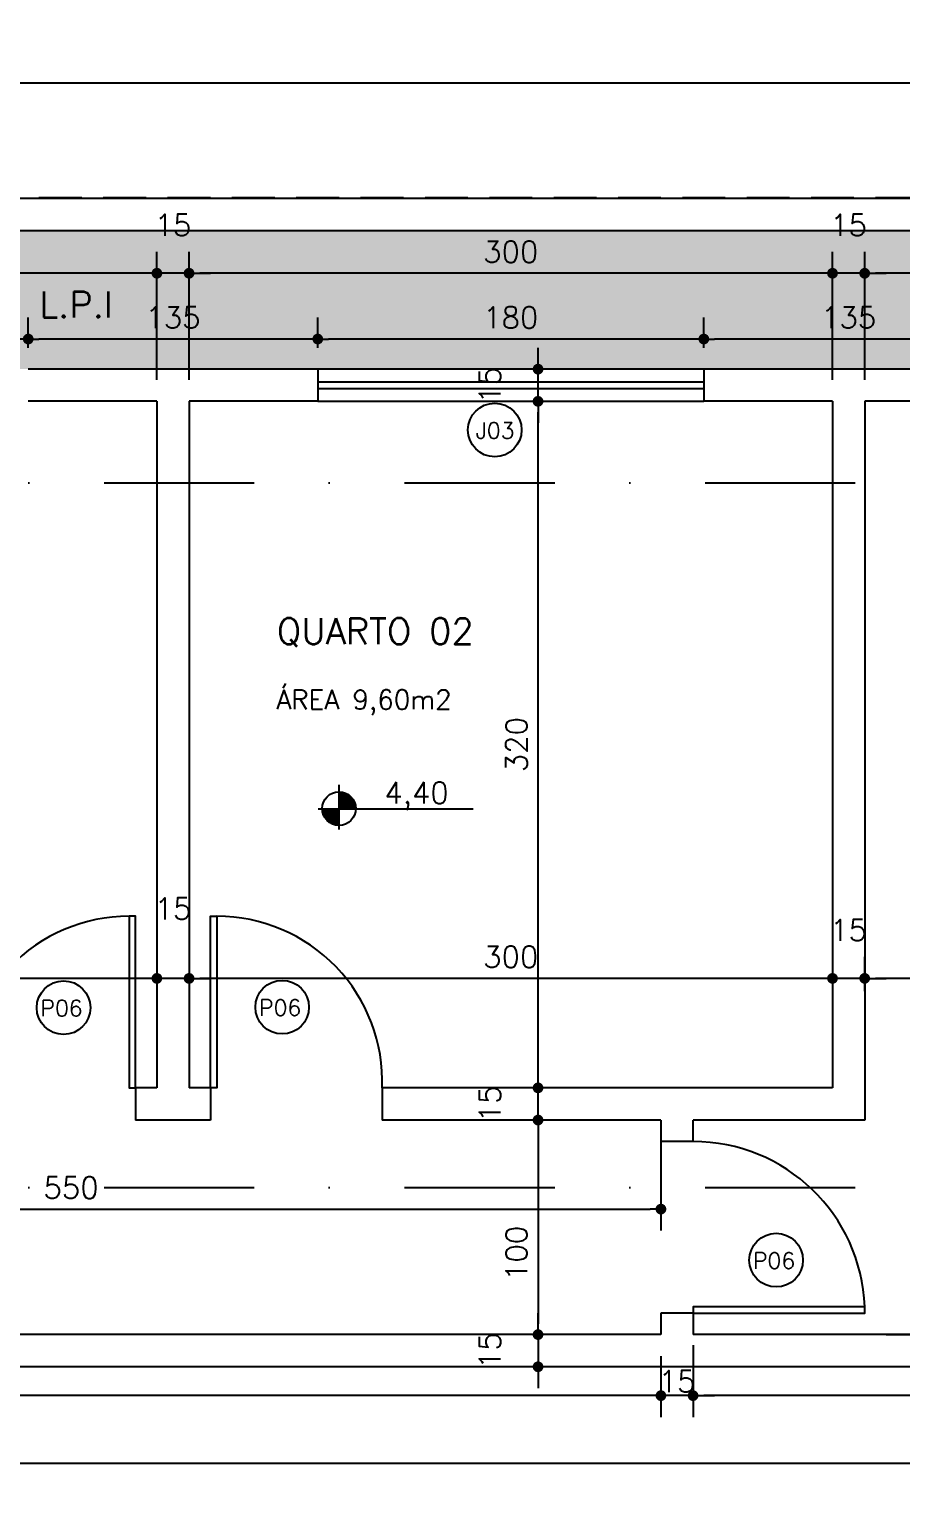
# Model space of a CAD drawing. Header units: inches. Extents: x 580771 to 672494, y 7715997 to 7829530.
# Drawn here: x 654953 to 655359, y 7723938 to 7724616 of the extents above; entities that cross this region are included whole.
import ezdxf

# ---------------------------------------------------------------- set-up
doc = ezdxf.new("R2010")
doc.units = ezdxf.units.IN
doc.header["$MEASUREMENT"] = 0
doc.header["$PDMODE"] = 2
doc.linetypes.add('DASHDOTX2', pattern=[2, 1, -0.5, 0, -0.5])
doc.linetypes.add('DASHED2', pattern=[0.375, 0.25, -0.125])
for name, color, linetype in [('02', 2, 'Continuous'), ('04', 4, 'Continuous'), ('1-ARQ-2', 2, 'Continuous'), ('1-ARQ-A', 1, 'Continuous'), ('Layer1', 1, 'Continuous'), ('Layer3', 3, 'Continuous'), ('NIVEL', 2, 'Continuous'), ('P01', 1, 'Continuous'), ('P02', 2, 'Continuous'), ('parede', 6, 'Continuous'), ('SIMBOLOS', 2, 'Continuous')]:
    doc.layers.add(name, color=color, linetype=linetype)
doc.styles.add('R80E50', font='romans.shx', dxfattribs={"height": 10})
doc.styles.add('ROMANS', font='romans', dxfattribs={"height": 0.2})
doc.dimstyles.new('ARQ50', dxfattribs={"dimscale": 50, "dimtxt": 10, "dimasz": 0.1, "dimexe": 0.2, "dimexo": 0.2, "dimgap": 0.1, "dimtad": 1, "dimdec": 0, "dimzin": 12, "dimdsep": 46, "dimtxsty": 'R80E50', "dimblk1": 'DOT', "dimblk2": 'DOT', "dimsah": 1, "dimcen": 0.4, "dimclrd": 15, "dimclre": 15, "dimclrt": 3, "dimadec": 0, "dimazin": 0, "dimtfac": 1, "dimtdec": 0, "dimtmove": 2, "dimatfit": 3, "dimldrblk": 'DOT', "dimfxl": 0.2, "dimtolj": 1, "dimtzin": 12, "dimarcsym": 0})

# ---------------------------------------------------------------- blocks, each defined once
blk = doc.blocks.new('_DOT')
at = {"color": 0, "linetype": 'ByBlock'}
blk.add_line((-0.5, 0), (-1, 0), dxfattribs=at)
at = {"color": 0, "linetype": 'ByBlock', "const_width": 0.5}
blk.add_lwpolyline([(-0.25, 0, 1), (0.25, 0, 1)], format="xyb", close=True, dxfattribs=at)
blk = doc.blocks.new('*D65')
at = {"layer": 'Defpoints', "color": 0, "transparency": 16777216}
for p in [(655787.19, 7724591.08), (654057.19, 7724537.68), (655787.19, 7724537.68)]:
    blk.add_point(p, dxfattribs=at)
at = {"layer": 'NIVEL', "color": 15, "lineweight": -2, "transparency": 16777216}
for p, q in [((654057.19, 7724547.68), (654057.19, 7724601.08)), ((655787.19, 7724547.68), (655787.19, 7724601.08)), ((654062.19, 7724591.08), (655782.19, 7724591.08))]:
    blk.add_line(p, q, dxfattribs=at)
at = {"layer": 'NIVEL', "color": 15, "lineweight": -2, "transparency": 16777216, "xscale": 5, "yscale": 5, "zscale": 5, "rotation": 180}
blk.add_blockref('_DOT', (654057.19, 7724591.08), dxfattribs=at)
at = {"layer": 'NIVEL', "color": 15, "lineweight": -2, "transparency": 16777216, "xscale": 5, "yscale": 5, "zscale": 5}
blk.add_blockref('_DOT', (655787.19, 7724591.08), dxfattribs=at)
at = {"layer": 'NIVEL', "color": 3, "transparency": 16777216, "insert": (654922.19, 7724601.08), "char_height": 10, "attachment_point": 5, "style": 'R80E50'}
blk.add_mtext('\\A1;1730', dxfattribs=at)
blk = doc.blocks.new('*D69')
at = {"layer": 'Defpoints', "color": 0, "transparency": 16777216}
for p in [(655267.19, 7724471.72), (655267.19, 7724457.68), (655402.19, 7724457.68)]:
    blk.add_point(p, dxfattribs=at)
at = {"layer": 'NIVEL', "color": 15, "lineweight": -2, "transparency": 16777216}
for p, q in [((655267.19, 7724467.68), (655267.19, 7724481.72)), ((655402.19, 7724467.68), (655402.19, 7724481.72)), ((655397.19, 7724471.72), (655272.19, 7724471.72))]:
    blk.add_line(p, q, dxfattribs=at)
at = {"layer": 'NIVEL', "color": 15, "lineweight": -2, "transparency": 16777216, "xscale": 5, "yscale": 5, "zscale": 5, "rotation": 180}
blk.add_blockref('_DOT', (655267.19, 7724471.72), dxfattribs=at)
at = {"layer": 'NIVEL', "color": 15, "lineweight": -2, "transparency": 16777216, "xscale": 5, "yscale": 5, "zscale": 5}
blk.add_blockref('_DOT', (655402.19, 7724471.72), dxfattribs=at)
at = {"layer": 'NIVEL', "color": 3, "transparency": 16777216, "insert": (655334.69, 7724481.72), "char_height": 10, "attachment_point": 5, "style": 'R80E50'}
blk.add_mtext('\\A1;135', dxfattribs=at)
blk = doc.blocks.new('*D70')
at = {"layer": 'Defpoints', "color": 0, "transparency": 16777216}
for p in [(655087.19, 7724471.72), (655087.19, 7724457.68), (655267.19, 7724457.68)]:
    blk.add_point(p, dxfattribs=at)
at = {"layer": 'NIVEL', "color": 15, "lineweight": -2, "transparency": 16777216}
for p, q in [((655087.19, 7724467.68), (655087.19, 7724481.72)), ((655267.19, 7724467.68), (655267.19, 7724481.72)), ((655262.19, 7724471.72), (655092.19, 7724471.72))]:
    blk.add_line(p, q, dxfattribs=at)
at = {"layer": 'NIVEL', "color": 15, "lineweight": -2, "transparency": 16777216, "xscale": 5, "yscale": 5, "zscale": 5, "rotation": 180}
blk.add_blockref('_DOT', (655087.19, 7724471.72), dxfattribs=at)
at = {"layer": 'NIVEL', "color": 15, "lineweight": -2, "transparency": 16777216, "xscale": 5, "yscale": 5, "zscale": 5}
blk.add_blockref('_DOT', (655267.19, 7724471.72), dxfattribs=at)
at = {"layer": 'NIVEL', "color": 3, "transparency": 16777216, "insert": (655177.19, 7724481.72), "char_height": 10, "attachment_point": 5, "style": 'R80E50'}
blk.add_mtext('\\A1;180', dxfattribs=at)
blk = doc.blocks.new('*D71')
at = {"layer": 'Defpoints', "color": 0, "transparency": 16777216}
for p in [(654952.19, 7724471.72), (654952.19, 7724457.68), (655087.19, 7724457.68)]:
    blk.add_point(p, dxfattribs=at)
at = {"layer": 'NIVEL', "color": 15, "lineweight": -2, "transparency": 16777216}
for p, q in [((654952.19, 7724467.68), (654952.19, 7724481.72)), ((655087.19, 7724467.68), (655087.19, 7724481.72)), ((655082.19, 7724471.72), (654957.19, 7724471.72))]:
    blk.add_line(p, q, dxfattribs=at)
at = {"layer": 'NIVEL', "color": 15, "lineweight": -2, "transparency": 16777216, "xscale": 5, "yscale": 5, "zscale": 5, "rotation": 180}
blk.add_blockref('_DOT', (654952.19, 7724471.72), dxfattribs=at)
at = {"layer": 'NIVEL', "color": 15, "lineweight": -2, "transparency": 16777216, "xscale": 5, "yscale": 5, "zscale": 5}
blk.add_blockref('_DOT', (655087.19, 7724471.72), dxfattribs=at)
at = {"layer": 'NIVEL', "color": 3, "transparency": 16777216, "insert": (655019.69, 7724481.72), "char_height": 10, "attachment_point": 5, "style": 'R80E50'}
blk.add_mtext('\\A1;135', dxfattribs=at)
blk = doc.blocks.new('*D72')
at = {"layer": 'Defpoints', "color": 0, "transparency": 16777216}
for p in [(654772.19, 7724471.72), (654772.19, 7724457.68), (654952.19, 7724457.68)]:
    blk.add_point(p, dxfattribs=at)
at = {"layer": 'NIVEL', "color": 15, "lineweight": -2, "transparency": 16777216}
for p, q in [((654772.19, 7724467.68), (654772.19, 7724481.72)), ((654952.19, 7724467.68), (654952.19, 7724481.72)), ((654947.19, 7724471.72), (654777.19, 7724471.72))]:
    blk.add_line(p, q, dxfattribs=at)
at = {"layer": 'NIVEL', "color": 15, "lineweight": -2, "transparency": 16777216, "xscale": 5, "yscale": 5, "zscale": 5, "rotation": 180}
blk.add_blockref('_DOT', (654772.19, 7724471.72), dxfattribs=at)
at = {"layer": 'NIVEL', "color": 15, "lineweight": -2, "transparency": 16777216, "xscale": 5, "yscale": 5, "zscale": 5}
blk.add_blockref('_DOT', (654952.19, 7724471.72), dxfattribs=at)
at = {"layer": 'NIVEL', "color": 3, "transparency": 16777216, "insert": (654862.19, 7724481.72), "char_height": 10, "attachment_point": 5, "style": 'R80E50'}
blk.add_mtext('\\A1;180', dxfattribs=at)
blk = doc.blocks.new('*D232')
at = {"layer": 'Defpoints', "color": 0, "transparency": 16777216}
for p in [(655342.19, 7724502.37), (655342.19, 7724442.68), (655692.19, 7724442.68)]:
    blk.add_point(p, dxfattribs=at)
at = {"layer": 'NIVEL', "color": 15, "lineweight": -2, "transparency": 16777216}
for p, q in [((655342.19, 7724452.68), (655342.19, 7724512.37)), ((655692.19, 7724452.68), (655692.19, 7724512.37)), ((655687.19, 7724502.37), (655347.19, 7724502.37))]:
    blk.add_line(p, q, dxfattribs=at)
at = {"layer": 'NIVEL', "color": 15, "lineweight": -2, "transparency": 16777216, "xscale": 5, "yscale": 5, "zscale": 5, "rotation": 180}
blk.add_blockref('_DOT', (655342.19, 7724502.37), dxfattribs=at)
at = {"layer": 'NIVEL', "color": 15, "lineweight": -2, "transparency": 16777216, "xscale": 5, "yscale": 5, "zscale": 5}
blk.add_blockref('_DOT', (655692.19, 7724502.37), dxfattribs=at)
at = {"layer": 'NIVEL', "color": 3, "transparency": 16777216, "insert": (655517.19, 7724512.37), "char_height": 10, "attachment_point": 5, "style": 'R80E50'}
blk.add_mtext('\\A1;350', dxfattribs=at)
blk = doc.blocks.new('*D233')
at = {"layer": 'Defpoints', "color": 0, "transparency": 16777216}
for p in [(655327.19, 7724502.37), (655327.19, 7724442.68), (655342.19, 7724442.68)]:
    blk.add_point(p, dxfattribs=at)
at = {"layer": 'NIVEL', "color": 15, "lineweight": -2, "transparency": 16777216}
for p, q in [((655327.19, 7724452.68), (655327.19, 7724512.37)), ((655342.19, 7724452.68), (655342.19, 7724512.37)), ((655322.19, 7724502.37), (655317.19, 7724502.37)), ((655342.19, 7724502.37), (655327.19, 7724502.37)), ((655347.19, 7724502.37), (655352.19, 7724502.37))]:
    blk.add_line(p, q, dxfattribs=at)
at = {"layer": 'NIVEL', "color": 15, "lineweight": -2, "transparency": 16777216, "xscale": 5, "yscale": 5, "zscale": 5}
blk.add_blockref('_DOT', (655327.19, 7724502.37), dxfattribs=at)
at = {"layer": 'NIVEL', "color": 15, "lineweight": -2, "transparency": 16777216, "xscale": 5, "yscale": 5, "zscale": 5, "rotation": 180}
blk.add_blockref('_DOT', (655342.19, 7724502.37), dxfattribs=at)
at = {"layer": 'NIVEL', "color": 3, "transparency": 16777216, "insert": (655334.69, 7724524.87), "char_height": 10, "attachment_point": 5, "style": 'R80E50'}
blk.add_mtext('\\A1;15', dxfattribs=at)
blk = doc.blocks.new('*D234')
at = {"layer": 'Defpoints', "color": 0, "transparency": 16777216}
for p in [(655027.19, 7724502.37), (655027.19, 7724442.68), (655327.19, 7724442.68)]:
    blk.add_point(p, dxfattribs=at)
at = {"layer": 'NIVEL', "color": 15, "lineweight": -2, "transparency": 16777216}
for p, q in [((655027.19, 7724452.68), (655027.19, 7724512.37)), ((655327.19, 7724452.68), (655327.19, 7724512.37)), ((655322.19, 7724502.37), (655032.19, 7724502.37))]:
    blk.add_line(p, q, dxfattribs=at)
at = {"layer": 'NIVEL', "color": 15, "lineweight": -2, "transparency": 16777216, "xscale": 5, "yscale": 5, "zscale": 5, "rotation": 180}
blk.add_blockref('_DOT', (655027.19, 7724502.37), dxfattribs=at)
at = {"layer": 'NIVEL', "color": 15, "lineweight": -2, "transparency": 16777216, "xscale": 5, "yscale": 5, "zscale": 5}
blk.add_blockref('_DOT', (655327.19, 7724502.37), dxfattribs=at)
at = {"layer": 'NIVEL', "color": 3, "transparency": 16777216, "insert": (655177.19, 7724512.37), "char_height": 10, "attachment_point": 5, "style": 'R80E50'}
blk.add_mtext('\\A1;300', dxfattribs=at)
blk = doc.blocks.new('*D242')
at = {"layer": 'Defpoints', "color": 0, "transparency": 16777216}
for p in [(655012.19, 7724502.37), (655012.19, 7724442.68), (655027.19, 7724442.68)]:
    blk.add_point(p, dxfattribs=at)
at = {"layer": 'NIVEL', "color": 15, "lineweight": -2, "transparency": 16777216}
for p, q in [((655012.19, 7724452.68), (655012.19, 7724512.37)), ((655027.19, 7724452.68), (655027.19, 7724512.37)), ((655007.19, 7724502.37), (655002.19, 7724502.37)), ((655027.19, 7724502.37), (655012.19, 7724502.37)), ((655032.19, 7724502.37), (655037.19, 7724502.37))]:
    blk.add_line(p, q, dxfattribs=at)
at = {"layer": 'NIVEL', "color": 15, "lineweight": -2, "transparency": 16777216, "xscale": 5, "yscale": 5, "zscale": 5}
blk.add_blockref('_DOT', (655012.19, 7724502.37), dxfattribs=at)
at = {"layer": 'NIVEL', "color": 15, "lineweight": -2, "transparency": 16777216, "xscale": 5, "yscale": 5, "zscale": 5, "rotation": 180}
blk.add_blockref('_DOT', (655027.19, 7724502.37), dxfattribs=at)
at = {"layer": 'NIVEL', "color": 3, "transparency": 16777216, "insert": (655019.69, 7724524.87), "char_height": 10, "attachment_point": 5, "style": 'R80E50'}
blk.add_mtext('\\A1;15', dxfattribs=at)
blk = doc.blocks.new('*D243')
at = {"layer": 'Defpoints', "color": 0, "transparency": 16777216}
for p in [(654712.19, 7724502.37), (654712.19, 7724442.68), (655012.19, 7724442.68)]:
    blk.add_point(p, dxfattribs=at)
at = {"layer": 'NIVEL', "color": 15, "lineweight": -2, "transparency": 16777216}
for p, q in [((654712.19, 7724452.68), (654712.19, 7724512.37)), ((655012.19, 7724452.68), (655012.19, 7724512.37)), ((655007.19, 7724502.37), (654717.19, 7724502.37))]:
    blk.add_line(p, q, dxfattribs=at)
at = {"layer": 'NIVEL', "color": 15, "lineweight": -2, "transparency": 16777216, "xscale": 5, "yscale": 5, "zscale": 5, "rotation": 180}
blk.add_blockref('_DOT', (654712.19, 7724502.37), dxfattribs=at)
at = {"layer": 'NIVEL', "color": 15, "lineweight": -2, "transparency": 16777216, "xscale": 5, "yscale": 5, "zscale": 5}
blk.add_blockref('_DOT', (655012.19, 7724502.37), dxfattribs=at)
at = {"layer": 'NIVEL', "color": 3, "transparency": 16777216, "insert": (654862.19, 7724512.37), "char_height": 10, "attachment_point": 5, "style": 'R80E50'}
blk.add_mtext('\\A1;300', dxfattribs=at)
blk = doc.blocks.new('*D1352')
at = {"layer": 'Defpoints', "color": 0, "transparency": 16777216}
for p in [(655262.19, 7724012.68), (655692.19, 7724007.68), (655262.19, 7723979.22)]:
    blk.add_point(p, dxfattribs=at)
at = {"layer": 'NIVEL', "color": 15, "lineweight": -2, "transparency": 16777216}
for p, q in [((655262.19, 7724002.68), (655262.19, 7723969.22)), ((655692.19, 7723997.68), (655692.19, 7723969.22)), ((655687.19, 7723979.22), (655267.19, 7723979.22))]:
    blk.add_line(p, q, dxfattribs=at)
at = {"layer": 'NIVEL', "color": 15, "lineweight": -2, "transparency": 16777216, "xscale": 5, "yscale": 5, "zscale": 5, "rotation": 180}
blk.add_blockref('_DOT', (655262.19, 7723979.22), dxfattribs=at)
at = {"layer": 'NIVEL', "color": 15, "lineweight": -2, "transparency": 16777216, "xscale": 5, "yscale": 5, "zscale": 5}
blk.add_blockref('_DOT', (655692.19, 7723979.22), dxfattribs=at)
at = {"layer": 'NIVEL', "color": 3, "transparency": 16777216, "insert": (655477.19, 7723989.22), "char_height": 10, "attachment_point": 5, "style": 'R80E50'}
blk.add_mtext('\\A1;430', dxfattribs=at)
blk = doc.blocks.new('*D1353')
at = {"layer": 'Defpoints', "color": 0, "transparency": 16777216}
for p in [(655262.19, 7724012.68), (655247.19, 7724007.68), (655247.19, 7723979.22)]:
    blk.add_point(p, dxfattribs=at)
at = {"layer": 'NIVEL', "color": 15, "lineweight": -2, "transparency": 16777216}
for p, q in [((655262.19, 7724002.68), (655262.19, 7723969.22)), ((655247.19, 7723997.68), (655247.19, 7723969.22)), ((655242.19, 7723979.22), (655237.19, 7723979.22)), ((655262.19, 7723979.22), (655247.19, 7723979.22)), ((655267.19, 7723979.22), (655272.19, 7723979.22))]:
    blk.add_line(p, q, dxfattribs=at)
at = {"layer": 'NIVEL', "color": 15, "lineweight": -2, "transparency": 16777216, "xscale": 5, "yscale": 5, "zscale": 5}
blk.add_blockref('_DOT', (655247.19, 7723979.22), dxfattribs=at)
at = {"layer": 'NIVEL', "color": 15, "lineweight": -2, "transparency": 16777216, "xscale": 5, "yscale": 5, "zscale": 5, "rotation": 180}
blk.add_blockref('_DOT', (655262.19, 7723979.22), dxfattribs=at)
at = {"layer": 'NIVEL', "color": 3, "transparency": 16777216, "insert": (655254.69, 7723985.88), "char_height": 10, "attachment_point": 5, "style": 'R80E50'}
blk.add_mtext('\\A1;15', dxfattribs=at)
blk = doc.blocks.new('*D1354')
at = {"layer": 'Defpoints', "color": 0, "transparency": 16777216}
for p in [(653577.19, 7724007.68), (655247.19, 7724007.68), (653577.19, 7723979.22)]:
    blk.add_point(p, dxfattribs=at)
at = {"layer": 'NIVEL', "color": 15, "lineweight": -2, "transparency": 16777216}
for p, q in [((653577.19, 7723997.68), (653577.19, 7723969.22)), ((655247.19, 7723997.68), (655247.19, 7723969.22)), ((655242.19, 7723979.22), (653582.19, 7723979.22))]:
    blk.add_line(p, q, dxfattribs=at)
at = {"layer": 'NIVEL', "color": 15, "lineweight": -2, "transparency": 16777216, "xscale": 5, "yscale": 5, "zscale": 5, "rotation": 180}
blk.add_blockref('_DOT', (653577.19, 7723979.22), dxfattribs=at)
at = {"layer": 'NIVEL', "color": 15, "lineweight": -2, "transparency": 16777216, "xscale": 5, "yscale": 5, "zscale": 5}
blk.add_blockref('_DOT', (655247.19, 7723979.22), dxfattribs=at)
at = {"layer": 'NIVEL', "color": 3, "transparency": 16777216, "insert": (654324.07, 7723990.81), "char_height": 10, "attachment_point": 5, "style": 'R80E50'}
blk.add_mtext('\\A1;1670', dxfattribs=at)
blk = doc.blocks.new('*D1369')
at = {"layer": 'Defpoints', "color": 0, "transparency": 16777216}
for p in [(652697.19, 7724000.18), (655872.19, 7723992.68), (652697.19, 7723947.63)]:
    blk.add_point(p, dxfattribs=at)
at = {"layer": 'NIVEL', "color": 15, "lineweight": -2, "transparency": 16777216}
for p, q in [((652697.19, 7723990.18), (652697.19, 7723937.63)), ((655872.19, 7723982.68), (655872.19, 7723937.63)), ((655867.19, 7723947.63), (652702.19, 7723947.63))]:
    blk.add_line(p, q, dxfattribs=at)
at = {"layer": 'NIVEL', "color": 15, "lineweight": -2, "transparency": 16777216, "xscale": 5, "yscale": 5, "zscale": 5, "rotation": 180}
blk.add_blockref('_DOT', (652697.19, 7723947.63), dxfattribs=at)
at = {"layer": 'NIVEL', "color": 15, "lineweight": -2, "transparency": 16777216, "xscale": 5, "yscale": 5, "zscale": 5}
blk.add_blockref('_DOT', (655872.19, 7723947.63), dxfattribs=at)
at = {"layer": 'NIVEL', "color": 3, "transparency": 16777216, "insert": (654284.69, 7723957.63), "char_height": 10, "attachment_point": 5, "style": 'R80E50'}
blk.add_mtext('\\A1;3175', dxfattribs=at)
blk = doc.blocks.new('*D1339')
at = {"layer": 'Defpoints', "color": 0, "transparency": 16777216}
for p in [(654697.19, 7724107.68), (655247.19, 7724107.68), (655247.19, 7724066.17)]:
    blk.add_point(p, dxfattribs=at)
at = {"layer": 'NIVEL', "color": 15, "lineweight": -2, "transparency": 16777216}
for p, q in [((654697.19, 7724097.68), (654697.19, 7724056.17)), ((655247.19, 7724097.68), (655247.19, 7724056.17)), ((654702.19, 7724066.17), (655242.19, 7724066.17))]:
    blk.add_line(p, q, dxfattribs=at)
at = {"layer": 'NIVEL', "color": 15, "lineweight": -2, "transparency": 16777216, "xscale": 5, "yscale": 5, "zscale": 5, "rotation": 180}
blk.add_blockref('_DOT', (654697.19, 7724066.17), dxfattribs=at)
at = {"layer": 'NIVEL', "color": 15, "lineweight": -2, "transparency": 16777216, "xscale": 5, "yscale": 5, "zscale": 5}
blk.add_blockref('_DOT', (655247.19, 7724066.17), dxfattribs=at)
at = {"layer": 'NIVEL', "color": 3, "transparency": 16777216, "insert": (654972.19, 7724076.17), "char_height": 10, "attachment_point": 5, "style": 'R80E50'}
blk.add_mtext('\\A1;550', dxfattribs=at)
blk = doc.blocks.new('*D774')
at = {"layer": 'Defpoints', "color": 0, "transparency": 16777216}
for p in [(655342.19, 7724007.68), (655369.65, 7723992.68), (655371.37, 7723992.68)]:
    blk.add_point(p, dxfattribs=at)
at = {"layer": 'NIVEL', "color": 15, "lineweight": -2, "transparency": 16777216}
for p, q in [((655371.37, 7724012.68), (655371.37, 7724017.68)), ((655352.19, 7724007.68), (655381.37, 7724007.68)), ((655371.37, 7724007.68), (655371.37, 7723992.68)), ((655379.65, 7723992.68), (655381.37, 7723992.68)), ((655371.37, 7723987.68), (655371.37, 7723982.68))]:
    blk.add_line(p, q, dxfattribs=at)
at = {"layer": 'NIVEL', "color": 15, "lineweight": -2, "transparency": 16777216, "xscale": 5, "yscale": 5, "zscale": 5}
for p, rotation in [((655371.37, 7724007.68), 270), ((655371.37, 7723992.68), 90)]:
    blk.add_blockref('_DOT', p, dxfattribs=dict(at, rotation=rotation))
at = {"layer": 'NIVEL', "color": 3, "transparency": 16777216, "insert": (655403.87, 7724000.18), "char_height": 10, "attachment_point": 5, "rotation": 90, "style": 'R80E50'}
blk.add_mtext('\\A1;15', dxfattribs=at)
blk = doc.blocks.new('*D775')
at = {"layer": 'Defpoints', "color": 0, "transparency": 16777216}
for p in [(655247.19, 7724107.68), (655189.89, 7724007.68), (655247.19, 7724007.68)]:
    blk.add_point(p, dxfattribs=at)
at = {"layer": 'NIVEL', "color": 15, "lineweight": -2, "transparency": 16777216}
for p, q in [((655237.19, 7724107.68), (655179.89, 7724107.68)), ((655189.89, 7724102.68), (655189.89, 7724012.68)), ((655237.19, 7724007.68), (655179.89, 7724007.68))]:
    blk.add_line(p, q, dxfattribs=at)
at = {"layer": 'NIVEL', "color": 15, "lineweight": -2, "transparency": 16777216, "xscale": 5, "yscale": 5, "zscale": 5}
for p, rotation in [((655189.89, 7724107.68), 90), ((655189.89, 7724007.68), 270)]:
    blk.add_blockref('_DOT', p, dxfattribs=dict(at, rotation=rotation))
at = {"layer": 'NIVEL', "color": 3, "transparency": 16777216, "insert": (655179.89, 7724045.54), "char_height": 10, "attachment_point": 5, "rotation": 90, "style": 'R80E50'}
blk.add_mtext('\\A1;100', dxfattribs=at)
blk = doc.blocks.new('*D776')
at = {"layer": 'Defpoints', "color": 0, "transparency": 16777216}
for p in [(655189.89, 7724122.68), (655203.01, 7724122.68), (655247.19, 7724107.68)]:
    blk.add_point(p, dxfattribs=at)
at = {"layer": 'NIVEL', "color": 15, "lineweight": -2, "transparency": 16777216}
for p, q in [((655189.89, 7724127.68), (655189.89, 7724132.68)), ((655193.01, 7724122.68), (655179.89, 7724122.68)), ((655189.89, 7724107.68), (655189.89, 7724122.68)), ((655237.19, 7724107.68), (655179.89, 7724107.68)), ((655189.89, 7724102.68), (655189.89, 7724097.68))]:
    blk.add_line(p, q, dxfattribs=at)
at = {"layer": 'NIVEL', "color": 15, "lineweight": -2, "transparency": 16777216, "xscale": 5, "yscale": 5, "zscale": 5}
for p, rotation in [((655189.89, 7724122.68), 270), ((655189.89, 7724107.68), 90)]:
    blk.add_blockref('_DOT', p, dxfattribs=dict(at, rotation=rotation))
at = {"layer": 'NIVEL', "color": 3, "transparency": 16777216, "insert": (655167.39, 7724115.18), "char_height": 10, "attachment_point": 5, "rotation": 90, "style": 'R80E50'}
blk.add_mtext('\\A1;15', dxfattribs=at)
blk = doc.blocks.new('*D777')
at = {"layer": 'Defpoints', "color": 0, "transparency": 16777216}
for p in [(655189.89, 7724442.68), (655267.19, 7724442.68), (655203.01, 7724122.68)]:
    blk.add_point(p, dxfattribs=at)
at = {"layer": 'NIVEL', "color": 15, "lineweight": -2, "transparency": 16777216}
for p, q in [((655257.19, 7724442.68), (655179.89, 7724442.68)), ((655189.89, 7724127.68), (655189.89, 7724437.68)), ((655193.01, 7724122.68), (655179.89, 7724122.68))]:
    blk.add_line(p, q, dxfattribs=at)
at = {"layer": 'NIVEL', "color": 15, "lineweight": -2, "transparency": 16777216, "xscale": 5, "yscale": 5, "zscale": 5}
for p, rotation in [((655189.89, 7724442.68), 90), ((655189.89, 7724122.68), 270)]:
    blk.add_blockref('_DOT', p, dxfattribs=dict(at, rotation=rotation))
at = {"layer": 'NIVEL', "color": 3, "transparency": 16777216, "insert": (655179.89, 7724282.68), "char_height": 10, "attachment_point": 5, "rotation": 90, "style": 'R80E50'}
blk.add_mtext('\\A1;320', dxfattribs=at)
blk = doc.blocks.new('*D778')
at = {"layer": 'Defpoints', "color": 0, "transparency": 16777216}
for p in [(655189.89, 7724457.68), (655267.19, 7724457.68), (655267.19, 7724442.68)]:
    blk.add_point(p, dxfattribs=at)
at = {"layer": 'NIVEL', "color": 15, "lineweight": -2, "transparency": 16777216}
for p, q in [((655189.89, 7724462.68), (655189.89, 7724467.68)), ((655257.19, 7724457.68), (655179.89, 7724457.68)), ((655189.89, 7724442.68), (655189.89, 7724457.68)), ((655257.19, 7724442.68), (655179.89, 7724442.68)), ((655189.89, 7724437.68), (655189.89, 7724432.68))]:
    blk.add_line(p, q, dxfattribs=at)
at = {"layer": 'NIVEL', "color": 15, "lineweight": -2, "transparency": 16777216, "xscale": 5, "yscale": 5, "zscale": 5}
for p, rotation in [((655189.89, 7724457.68), 270), ((655189.89, 7724442.68), 90)]:
    blk.add_blockref('_DOT', p, dxfattribs=dict(at, rotation=rotation))
at = {"layer": 'NIVEL', "color": 3, "transparency": 16777216, "insert": (655167.39, 7724450.18), "char_height": 10, "attachment_point": 5, "rotation": 90, "style": 'R80E50'}
blk.add_mtext('\\A1;15', dxfattribs=at)
blk = doc.blocks.new('*D779')
at = {"layer": 'Defpoints', "color": 0, "transparency": 16777216}
for p in [(655247.19, 7724007.68), (655189.89, 7723992.68), (655228.59, 7723992.68)]:
    blk.add_point(p, dxfattribs=at)
at = {"layer": 'NIVEL', "color": 15, "lineweight": -2, "transparency": 16777216}
for p, q in [((655189.89, 7724012.68), (655189.89, 7724017.68)), ((655237.19, 7724007.68), (655179.89, 7724007.68)), ((655189.89, 7724007.68), (655189.89, 7723992.68)), ((655218.59, 7723992.68), (655179.89, 7723992.68)), ((655189.89, 7723987.68), (655189.89, 7723982.68))]:
    blk.add_line(p, q, dxfattribs=at)
at = {"layer": 'NIVEL', "color": 15, "lineweight": -2, "transparency": 16777216, "xscale": 5, "yscale": 5, "zscale": 5}
for p, rotation in [((655189.89, 7724007.68), 270), ((655189.89, 7723992.68), 90)]:
    blk.add_blockref('_DOT', p, dxfattribs=dict(at, rotation=rotation))
at = {"layer": 'NIVEL', "color": 3, "transparency": 16777216, "insert": (655167.39, 7724000.18), "char_height": 10, "attachment_point": 5, "rotation": 90, "style": 'R80E50'}
blk.add_mtext('\\A1;15', dxfattribs=at)
blk = doc.blocks.new('*D1317')
at = {"layer": 'Defpoints', "color": 0, "transparency": 16777216}
for p in [(655342.19, 7724173.71), (655342.19, 7724157.68), (655692.19, 7724157.68)]:
    blk.add_point(p, dxfattribs=at)
at = {"layer": 'NIVEL', "color": 15, "lineweight": -2, "transparency": 16777216}
for p, q in [((655342.19, 7724167.68), (655342.19, 7724183.71)), ((655692.19, 7724167.68), (655692.19, 7724183.71)), ((655687.19, 7724173.71), (655347.19, 7724173.71))]:
    blk.add_line(p, q, dxfattribs=at)
at = {"layer": 'NIVEL', "color": 15, "lineweight": -2, "transparency": 16777216, "xscale": 5, "yscale": 5, "zscale": 5, "rotation": 180}
blk.add_blockref('_DOT', (655342.19, 7724173.71), dxfattribs=at)
at = {"layer": 'NIVEL', "color": 15, "lineweight": -2, "transparency": 16777216, "xscale": 5, "yscale": 5, "zscale": 5}
blk.add_blockref('_DOT', (655692.19, 7724173.71), dxfattribs=at)
at = {"layer": 'NIVEL', "color": 3, "transparency": 16777216, "insert": (655517.19, 7724183.71), "char_height": 10, "attachment_point": 5, "style": 'R80E50'}
blk.add_mtext('\\A1;350', dxfattribs=at)
blk = doc.blocks.new('*D1318')
at = {"layer": 'Defpoints', "color": 0, "transparency": 16777216}
for p in [(655327.19, 7724173.71), (655327.19, 7724173.71), (655342.19, 7724157.68)]:
    blk.add_point(p, dxfattribs=at)
at = {"layer": 'NIVEL', "color": 15, "lineweight": -2, "transparency": 16777216}
for p, q in [((655327.19, 7724183.71), (655327.19, 7724183.71)), ((655342.19, 7724167.68), (655342.19, 7724183.71)), ((655322.19, 7724173.71), (655317.19, 7724173.71)), ((655342.19, 7724173.71), (655327.19, 7724173.71)), ((655347.19, 7724173.71), (655352.19, 7724173.71))]:
    blk.add_line(p, q, dxfattribs=at)
at = {"layer": 'NIVEL', "color": 15, "lineweight": -2, "transparency": 16777216, "xscale": 5, "yscale": 5, "zscale": 5}
blk.add_blockref('_DOT', (655327.19, 7724173.71), dxfattribs=at)
at = {"layer": 'NIVEL', "color": 15, "lineweight": -2, "transparency": 16777216, "xscale": 5, "yscale": 5, "zscale": 5, "rotation": 180}
blk.add_blockref('_DOT', (655342.19, 7724173.71), dxfattribs=at)
at = {"layer": 'NIVEL', "color": 3, "transparency": 16777216, "insert": (655334.69, 7724196.21), "char_height": 10, "attachment_point": 5, "style": 'R80E50'}
blk.add_mtext('\\A1;15', dxfattribs=at)
blk = doc.blocks.new('*D1301')
at = {"layer": 'Defpoints', "color": 0, "transparency": 16777216}
for p in [(655027.19, 7724173.71), (655027.19, 7724173.71), (655327.19, 7724173.71)]:
    blk.add_point(p, dxfattribs=at)
at = {"layer": 'NIVEL', "color": 15, "lineweight": -2, "transparency": 16777216}
for p, q in [((655327.19, 7724183.71), (655327.19, 7724183.71)), ((655322.19, 7724173.71), (655032.19, 7724173.71))]:
    blk.add_line(p, q, dxfattribs=at)
at = {"layer": 'NIVEL', "color": 15, "lineweight": -2, "transparency": 16777216, "xscale": 5, "yscale": 5, "zscale": 5, "rotation": 180}
blk.add_blockref('_DOT', (655027.19, 7724173.71), dxfattribs=at)
at = {"layer": 'NIVEL', "color": 15, "lineweight": -2, "transparency": 16777216, "xscale": 5, "yscale": 5, "zscale": 5}
blk.add_blockref('_DOT', (655327.19, 7724173.71), dxfattribs=at)
at = {"layer": 'NIVEL', "color": 3, "transparency": 16777216, "insert": (655177.19, 7724183.71), "char_height": 10, "attachment_point": 5, "style": 'R80E50'}
blk.add_mtext('\\A1;300', dxfattribs=at)
blk = doc.blocks.new('*D1302')
at = {"layer": 'Defpoints', "color": 0, "transparency": 16777216}
for p in [(655012.19, 7724173.71), (655012.19, 7724173.71), (655027.19, 7724173.71)]:
    blk.add_point(p, dxfattribs=at)
at = {"layer": 'NIVEL', "color": 15, "lineweight": -2, "transparency": 16777216}
for p, q in [((655007.19, 7724173.71), (655002.19, 7724173.71)), ((655027.19, 7724173.71), (655012.19, 7724173.71)), ((655032.19, 7724173.71), (655037.19, 7724173.71))]:
    blk.add_line(p, q, dxfattribs=at)
at = {"layer": 'NIVEL', "color": 15, "lineweight": -2, "transparency": 16777216, "xscale": 5, "yscale": 5, "zscale": 5}
blk.add_blockref('_DOT', (655012.19, 7724173.71), dxfattribs=at)
at = {"layer": 'NIVEL', "color": 15, "lineweight": -2, "transparency": 16777216, "xscale": 5, "yscale": 5, "zscale": 5, "rotation": 180}
blk.add_blockref('_DOT', (655027.19, 7724173.71), dxfattribs=at)
at = {"layer": 'NIVEL', "color": 3, "transparency": 16777216, "insert": (655019.69, 7724206.21), "char_height": 10, "attachment_point": 5, "style": 'R80E50'}
blk.add_mtext('\\A1;15', dxfattribs=at)
blk = doc.blocks.new('*D1303')
at = {"layer": 'Defpoints', "color": 0, "transparency": 16777216}
for p in [(654712.19, 7724173.71), (654712.19, 7724173.71), (655012.19, 7724173.71)]:
    blk.add_point(p, dxfattribs=at)
at = {"layer": 'NIVEL', "color": 15, "lineweight": -2, "transparency": 16777216}
for p, q in [((655007.19, 7724173.71), (654717.19, 7724173.71)), ((654712.19, 7724163.71), (654712.19, 7724163.71))]:
    blk.add_line(p, q, dxfattribs=at)
at = {"layer": 'NIVEL', "color": 15, "lineweight": -2, "transparency": 16777216, "xscale": 5, "yscale": 5, "zscale": 5, "rotation": 180}
blk.add_blockref('_DOT', (654712.19, 7724173.71), dxfattribs=at)
at = {"layer": 'NIVEL', "color": 15, "lineweight": -2, "transparency": 16777216, "xscale": 5, "yscale": 5, "zscale": 5}
blk.add_blockref('_DOT', (655012.19, 7724173.71), dxfattribs=at)
at = {"layer": 'NIVEL', "color": 3, "transparency": 16777216, "insert": (654862.19, 7724183.71), "char_height": 10, "attachment_point": 5, "style": 'R80E50'}
blk.add_mtext('\\A1;300', dxfattribs=at)
blk = doc.blocks.new('*X31')
at = {"color": 0}
for p, q in [((-1683, 3892), (-1680, 3892)), ((-1683, 3891), (-1680, 3891)), ((-1683, 3890), (-1680, 3890)), ((-1683, 3889), (-1680, 3889)), ((-1683, 3882), (-1683, 3888)), ((-1683, 3888), (-1680, 3888)), ((-1682, 3882), (-1682, 3888)), ((-1681, 3882), (-1681, 3888)), ((-1680, 3888), (-1680, 3892.3)), ((-1680, 3882), (-1680, 3888)), ((-1680, 3888), (-1674, 3888)), ((-1680, 3887), (-1674, 3887)), ((-1680, 3886), (-1674, 3886)), ((-1680, 3885), (-1674, 3885)), ((-1679, 3888), (-1679, 3892)), ((-1678, 3888), (-1678, 3891.6)), ((-1677, 3888), (-1677, 3891.1)), ((-1676, 3888), (-1676, 3890.4)), ((-1675, 3888), (-1675, 3889.6)), ((-1674, 3888), (-1674, 3888.6)), ((-1674, 3882), (-1674, 3888)), ((-1674, 3888), (-1673.5, 3888)), ((-1673, 3882), (-1673, 3887.2)), ((-1672, 3882), (-1672, 3885.4)), ((-1695, 3880), (-1692, 3880)), ((-1694.9, 3879), (-1692, 3879)), ((-1694.7, 3878), (-1692, 3878)), ((-1694.5, 3877), (-1692, 3877)), ((-1694.1, 3876), (-1692, 3876)), ((-1694, 3875.8), (-1694, 3876)), ((-1693, 3874), (-1693, 3876)), ((-1692, 3876), (-1692, 3880.7)), ((-1692, 3872.7), (-1692, 3876)), ((-1692, 3876), (-1686, 3876)), ((-1692, 3875), (-1686, 3875)), ((-1692, 3874), (-1686, 3874)), ((-1691, 3876), (-1691, 3880.7)), ((-1690, 3876), (-1690, 3880.7)), ((-1689, 3876), (-1689, 3880.7)), ((-1688, 3876), (-1688, 3880.7)), ((-1687, 3876), (-1687, 3880.7)), ((-1686, 3876), (-1686, 3880.7)), ((-1686, 3880), (-1683, 3880)), ((-1686, 3879), (-1683, 3879)), ((-1686, 3878), (-1683, 3878)), ((-1686, 3877), (-1683, 3877)), ((-1686, 3870), (-1686, 3876)), ((-1686, 3876), (-1683, 3876)), ((-1685, 3870), (-1685, 3876)), ((-1684, 3870), (-1684, 3876)), ((-1683, 3882), (-1680, 3882)), ((-1683, 3881), (-1680, 3881)), ((-1680, 3884), (-1674, 3884)), ((-1680, 3883), (-1674, 3883)), ((-1680, 3880.7), (-1680, 3882)), ((-1680, 3882), (-1674, 3882)), ((-1679, 3880.7), (-1679, 3882)), ((-1678, 3880.7), (-1678, 3882)), ((-1677, 3880.7), (-1677, 3882)), ((-1676, 3880.7), (-1676, 3882)), ((-1675, 3880.7), (-1675, 3882)), ((-1674, 3880.7), (-1674, 3882)), ((-1674, 3882), (-1671.1, 3882)), ((-1674, 3881), (-1671.1, 3881)), ((-1692, 3873), (-1686, 3873)), ((-1691.3, 3872), (-1686, 3872)), ((-1690.1, 3871), (-1686, 3871)), ((-1688.5, 3870), (-1686, 3870)), ((-1688, 3869.8), (-1688, 3870)), ((-1687, 3869.4), (-1687, 3870)), ((-1686, 3869.1), (-1686, 3870)), ((-1686, 3870), (-1683, 3870)), ((-1685.8, 3869), (-1683, 3869))]:
    blk.add_line(p, q, dxfattribs=at)
blk = doc.blocks.new('*D1667')
at = {"layer": 'Defpoints', "color": 0, "transparency": 16777216}
for p in [(652696.69, 7724817.91), (652696.69, 7724357.68), (655882.19, 7724272.68)]:
    blk.add_point(p, dxfattribs=at)
at = {"layer": 'NIVEL', "color": 15, "lineweight": -2, "transparency": 16777216}
for p, q in [((652696.69, 7724367.68), (652696.69, 7724827.91)), ((655882.19, 7724282.68), (655882.19, 7724827.91)), ((655877.19, 7724817.91), (652701.69, 7724817.91))]:
    blk.add_line(p, q, dxfattribs=at)
at = {"layer": 'NIVEL', "color": 15, "lineweight": -2, "transparency": 16777216, "xscale": 5, "yscale": 5, "zscale": 5, "rotation": 180}
blk.add_blockref('_DOT', (652696.69, 7724817.91), dxfattribs=at)
at = {"layer": 'NIVEL', "color": 15, "lineweight": -2, "transparency": 16777216, "xscale": 5, "yscale": 5, "zscale": 5}
blk.add_blockref('_DOT', (655882.19, 7724817.91), dxfattribs=at)
at = {"layer": 'NIVEL', "color": 3, "transparency": 16777216, "insert": (654289.44, 7724827.91), "char_height": 10, "attachment_point": 5, "style": 'R80E50'}
blk.add_mtext('\\A1;3185', dxfattribs=at)

msp = doc.modelspace()

# ---------------------------------------------------------------- hatches: boundary and pattern name
at = {"layer": 'P01', "ltscale": 20}
h = msp.add_hatch(dxfattribs=at)
h.set_pattern_fill('AR-SAND', color=256, scale=10)
h.set_pattern_definition([(37.5, (0, -41893.46), (-0.62993358, 19.26823769), [0, -15.2, 0, -17, 0, -16.25]), (7.5, (0, -41893.46), (17.69776705, 28.22146065), [0, -8.2, 0, -13.7, 0, -5.25]), (327.5, (-12.3, -41893.46), (31.141418618, 0.056590535), [0, -5, 0, -18, 0, -23.5]), (317.5, (-12.3, -41893.46), (30.06126605, 8.77675565), [0, -2.5, 0, -11.8, 0, -13.5])])
h.paths.add_polyline_path([(655567.193, 7724522.374), (654407.193, 7724522.374), (654407.193, 7724457.685), (654542.193, 7724457.685), (654772.193, 7724457.685), (654952.193, 7724457.685), (655087.193, 7724457.685), (655267.193, 7724457.685), (655402.193, 7724457.685), (655567.193, 7724457.685)])
h.paths.add_polyline_path([(655477.551, 7724474.22), (655506.836, 7724474.22), (655506.836, 7724489.22), (655477.551, 7724489.22)], flags=24)
h.paths.add_polyline_path([(655320.051, 7724474.22), (655349.336, 7724474.22), (655349.336, 7724489.22), (655320.051, 7724489.22)], flags=24)
h.paths.add_polyline_path([(655162.551, 7724474.22), (655191.836, 7724474.22), (655191.836, 7724489.22), (655162.551, 7724489.22)], flags=24)
h.paths.add_polyline_path([(655005.051, 7724474.22), (655034.336, 7724474.22), (655034.336, 7724489.22), (655005.051, 7724489.22)], flags=24)
h.paths.add_polyline_path([(654847.551, 7724474.22), (654876.836, 7724474.22), (654876.836, 7724489.22), (654847.551, 7724489.22)], flags=24)
h.paths.add_polyline_path([(654724.098, 7724474.22), (654745.289, 7724474.22), (654745.289, 7724489.22), (654724.098, 7724489.22)], flags=24)
h.paths.add_polyline_path([(654612.551, 7724474.22), (654641.836, 7724474.22), (654641.836, 7724489.22), (654612.551, 7724489.22)], flags=24)
h.paths.add_polyline_path([(654539.812, 7724474.395), (654559.574, 7724474.395), (654559.574, 7724489.395), (654539.812, 7724489.395)], flags=24)
h.paths.add_polyline_path([(654452.551, 7724474.22), (654481.836, 7724474.22), (654481.836, 7724489.22), (654452.551, 7724489.22)], flags=24)
h.paths.add_polyline_path([(655501.836, 7724504.874), (655532.551, 7724504.874), (655532.551, 7724519.874), (655501.836, 7724519.874)], flags=24)
h.paths.add_polyline_path([(655324.812, 7724517.374), (655344.574, 7724517.374), (655344.574, 7724532.374), (655324.812, 7724532.374)], flags=9)
h.paths.add_polyline_path([(655161.836, 7724504.874), (655192.551, 7724504.874), (655192.551, 7724519.874), (655161.836, 7724519.874)], flags=24)
h.paths.add_polyline_path([(655009.812, 7724517.374), (655029.574, 7724517.374), (655029.574, 7724532.374), (655009.812, 7724532.374)], flags=9)
h.paths.add_polyline_path([(654846.836, 7724504.874), (654877.551, 7724504.874), (654877.551, 7724519.874), (654846.836, 7724519.874)], flags=24)
h.paths.add_polyline_path([(654694.812, 7724517.374), (654714.574, 7724517.374), (654714.574, 7724532.374), (654694.812, 7724532.374)], flags=9)
h.paths.add_polyline_path([(654612.551, 7724504.874), (654641.836, 7724504.874), (654641.836, 7724519.874), (654612.551, 7724519.874)], flags=24)
h.paths.add_polyline_path([(654539.812, 7724517.374), (654559.574, 7724517.374), (654559.574, 7724532.374), (654539.812, 7724532.374)], flags=9)
h.paths.add_polyline_path([(654452.551, 7724504.874), (654481.836, 7724504.874), (654481.836, 7724519.874), (654452.551, 7724519.874)], flags=24)
h.paths.add_polyline_path([(654417.934, 7724441.804), (654417.934, 7724461.566), (654402.934, 7724461.566), (654402.934, 7724441.804)], flags=9)
h.paths.add_polyline_path([(654417.282, 7724478.994), (654417.282, 7724500.185), (654402.282, 7724500.185), (654402.282, 7724478.994)], flags=9)

# ---------------------------------------------------------------- linework, layer by layer
at = {"layer": '04', "linetype": 'DASHDOTX2', "ltscale": 70}
for p, q in [((651204.859, 7724404.77), (656428.503, 7724404.77)), ((651204.859, 7724076.166), (656472.917, 7724076.166))]:
    msp.add_line(p, q, dxfattribs=at)
at = {"layer": '1-ARQ-2'}
for p, q in [((655267.193, 7724451.685), (655087.193, 7724451.685)), ((655087.193, 7724448.685), (655267.193, 7724448.685))]:
    msp.add_line(p, q, dxfattribs=at)
for points in [[(655002.193, 7724122.685), (655002.193, 7724202.685), (654999.193, 7724202.685), (654999.193, 7724122.685), (655002.193, 7724122.685)], [(655037.193, 7724122.685), (655037.193, 7724202.685), (655040.193, 7724202.685), (655040.193, 7724122.685), (655037.193, 7724122.685)]]:
    msp.add_lwpolyline(points, dxfattribs=at)
at = {"layer": '1-ARQ-A'}
for p, q in [((655267.193, 7724457.685), (655087.193, 7724457.685)), ((655087.193, 7724442.685), (655267.193, 7724442.685))]:
    msp.add_line(p, q, dxfattribs=at)
for centre, radius, start, end in [((654999.193, 7724125.628), 77.056, 90, 182.189381), ((655040.193, 7724125.628), 77.056, 357.810619, 90), ((655262.193, 7724017.626), 80.058, 2.189381, 90)]:
    msp.add_arc(centre, radius, start, end, dxfattribs=at)
at = {"layer": 'Layer1', "linetype": 'DASHED2', "ltscale": 80}
msp.add_line((654057.193, 7724537.685), (655787.193, 7724537.685), dxfattribs=at)
at = {"layer": 'NIVEL', "color": 2, "linetype": 'Continuous'}
for p, q in [((655097.01, 7724263.913), (655097.01, 7724243.16)), ((655159.714, 7724252.635), (655087.375, 7724252.635))]:
    msp.add_line(p, q, dxfattribs=at)
at = {"layer": 'NIVEL'}
for points in [[(654392.193, 7724457.685), (654392.193, 7724537.374), (655582.193, 7724537.374), (655582.193, 7724457.685)], [(654407.193, 7724457.685), (654407.193, 7724522.374), (655567.193, 7724522.374), (655567.193, 7724457.685)]]:
    msp.add_lwpolyline(points, dxfattribs=at)
at = {"layer": 'NIVEL', "color": 2, "linetype": 'Continuous'}
msp.add_circle((655097.082, 7724252.855), 7.84, dxfattribs=at)
at = {"layer": 'P02'}
msp.add_lwpolyline([(655262.193, 7724017.685), (655342.193, 7724017.685), (655342.193, 7724020.685), (655262.193, 7724020.685), (655262.193, 7724017.685)], dxfattribs=at)
at = {"layer": 'parede'}
for p, q in [((655087.193, 7724457.685), (654952.193, 7724457.685)), ((655087.193, 7724457.685), (655087.193, 7724442.685)), ((655402.193, 7724457.685), (655267.193, 7724457.685)), ((655267.193, 7724457.685), (655267.193, 7724442.685)), ((655012.193, 7724442.685), (654952.193, 7724442.685)), ((655012.193, 7724442.685), (655012.193, 7724122.685)), ((655087.193, 7724442.685), (655027.193, 7724442.685)), ((655027.193, 7724442.685), (655027.193, 7724122.685)), ((655327.193, 7724442.685), (655267.193, 7724442.685)), ((655327.193, 7724442.685), (655327.193, 7724122.685)), ((655402.193, 7724442.685), (655342.193, 7724442.685)), ((655342.193, 7724442.685), (655342.193, 7724107.685)), ((655012.193, 7724122.685), (655002.193, 7724122.685)), ((655002.193, 7724122.685), (655002.193, 7724107.685)), ((655037.193, 7724122.685), (655027.193, 7724122.685)), ((655037.193, 7724122.685), (655037.193, 7724107.685)), ((655327.193, 7724122.685), (655117.193, 7724122.685)), ((655117.193, 7724122.685), (655117.193, 7724107.685)), ((655037.193, 7724107.685), (655002.193, 7724107.685)), ((655247.193, 7724107.685), (655117.193, 7724107.685)), ((655247.193, 7724107.685), (655247.193, 7724097.685)), ((655342.193, 7724107.685), (655262.193, 7724107.685)), ((655262.193, 7724097.685), (655262.193, 7724107.685)), ((655262.193, 7724097.685), (655247.193, 7724097.685)), ((655262.193, 7724017.685), (655247.193, 7724017.685)), ((655247.193, 7724017.685), (655247.193, 7724007.685)), ((655262.193, 7724017.685), (655262.193, 7724007.685)), ((655247.193, 7724007.685), (653577.193, 7724007.685)), ((655692.193, 7724007.685), (655262.193, 7724007.685)), ((655872.193, 7723992.685), (652697.193, 7723992.685))]:
    msp.add_line(p, q, dxfattribs=at)
at = {"layer": 'SIMBOLOS', "color": 2}
for centre in [(655169.706, 7724429.328), (654968.671, 7724160.053), (655070.588, 7724160.302), (655300.898, 7724042.386)]:
    msp.add_circle(centre, 12.5, dxfattribs=at)

# ---------------------------------------------------------------- block references
at = {"layer": 'NIVEL', "color": 1, "linetype": 'Continuous', "xscale": 0.6533333333209157, "yscale": 0.6533333333209157, "zscale": 0.6533333333209157}
msp.add_blockref('*X31', (656196.674, 7721717.473), dxfattribs=at)

# ---------------------------------------------------------------- texts
at = {"layer": '02', "insert": (655067.867, 7724296.404), "char_height": 9, "width": 104.16053, "attachment_point": 7, "style": 'R80E50'}
msp.add_mtext('\\pt63;{\\C2;ÁREA 9,60m2}', dxfattribs=at)
at = {"layer": 'Layer3', "style": 'R80E50'}
for s, p in [('L.P.I', (654957.345, 7724481.702)), ('QUARTO 02', (655068.105, 7724329.487))]:
    msp.add_text(s, height=12.1, dxfattribs=at).set_placement(p)
at = {"layer": 'NIVEL', "color": 2, "linetype": 'Continuous', "style": 'ROMANS'}
msp.add_text('4,40', height=10, dxfattribs=at).set_placement((655118.239, 7724255.16))
at = {"layer": 'SIMBOLOS', "color": 2, "style": 'ROMANS'}
for s, p in [('J03', (655160.922, 7724425.325)), ('P06', (654957.938, 7724156.049)), ('P06', (655059.856, 7724156.298)), ('P06', (655290.166, 7724038.382))]:
    msp.add_text(s, height=7.5, dxfattribs=at).set_placement(p)

# ---------------------------------------------------------------- dimensions: what is measured, and where the dimension line sits
at = {"layer": 'NIVEL'}
dim = msp.add_linear_dim(base=(652696.6934496, 7724817.910949959), p1=(655882.193449599, 7724272.684700021), p2=(652696.6934496, 7724357.684700016), dimstyle='ARQ50', dxfattribs=at)
dim.commit()
dim.dimension.update_dxf_attribs({"geometry": '*D1667', "text_midpoint": (654289.443449599, 7724827.910949959)})
at = {"layer": 'NIVEL', "color": 4}
for base, p1, p2, picture, middle in [((655787.193, 7724591.083), (654057.193, 7724537.685), (655787.193, 7724537.685), '*D65', (654922.193, 7724601.083)), ((655012.193, 7724502.374), (655027.193, 7724442.685), (655012.193, 7724442.685), '*D242', (655019.693, 7724524.874)), ((655327.193, 7724502.374), (655342.193, 7724442.685), (655327.193, 7724442.685), '*D233', (655334.693, 7724524.874)), ((654712.193, 7724502.374), (655012.193, 7724442.685), (654712.193, 7724442.685), '*D243', (654862.193, 7724512.374)), ((655027.193, 7724502.374), (655327.193, 7724442.685), (655027.193, 7724442.685), '*D234', (655177.193, 7724512.374)), ((655342.193, 7724502.374), (655692.193, 7724442.685), (655342.193, 7724442.685), '*D232', (655517.193, 7724512.374)), ((654772.193, 7724471.72), (654952.193, 7724457.685), (654772.193, 7724457.685), '*D72', (654862.193, 7724481.72)), ((654952.193, 7724471.72), (655087.193, 7724457.685), (654952.193, 7724457.685), '*D71', (655019.693, 7724481.72)), ((655087.193, 7724471.72), (655267.193, 7724457.685), (655087.193, 7724457.685), '*D70', (655177.193, 7724481.72)), ((655267.193, 7724471.72), (655402.193, 7724457.685), (655267.193, 7724457.685), '*D69', (655334.693, 7724481.72)), ((655247.193, 7724066.166), (654697.193, 7724107.685), (655247.193, 7724107.685), '*D1339', (654972.193, 7724076.166)), ((655262.193, 7723979.215), (655692.193, 7724007.685), (655262.193, 7724012.685), '*D1352', (655477.193, 7723989.215)), ((652697.193, 7723947.63), (655872.193, 7723992.685), (652697.193, 7724000.185), '*D1369', (654284.693, 7723957.63))]:
    dim = msp.add_linear_dim(base=base, p1=p1, p2=p2, dimstyle='ARQ50', dxfattribs=at)
    dim.commit()
    dim.dimension.update_dxf_attribs({"geometry": picture, "text_midpoint": middle})
for base, p1, p2, picture, middle in [((655189.89, 7724457.685), (655267.193, 7724442.685), (655267.193, 7724457.685), '*D778', (655167.39, 7724450.185)), ((655189.89, 7724442.685), (655203.005, 7724122.685), (655267.193, 7724442.685), '*D777', (655179.89, 7724282.685)), ((655189.89, 7724122.685), (655247.193, 7724107.685), (655203.005, 7724122.685), '*D776', (655167.39, 7724115.185)), ((655189.89, 7723992.685), (655247.193, 7724007.685), (655228.586, 7723992.685), '*D779', (655167.39, 7724000.185)), ((655371.37, 7723992.685), (655342.193, 7724007.685), (655369.649, 7723992.685), '*D774', (655403.87, 7724000.185))]:
    dim = msp.add_linear_dim(base=base, p1=p1, p2=p2, angle=90, dimstyle='ARQ50', dxfattribs=at)
    dim.commit()
    dim.dimension.update_dxf_attribs({"geometry": picture, "text_midpoint": middle})
at = {"layer": 'NIVEL', "color": 3}
for base, p1, p2, picture, middle in [((655012.193, 7724173.705), (655027.193, 7724173.705), (655012.193, 7724173.705), '*D1302', (655019.693, 7724206.205)), ((655327.193, 7724173.705), (655342.193, 7724157.685), (655327.193, 7724173.705), '*D1318', (655334.693, 7724196.205)), ((654712.193, 7724173.705), (655012.193, 7724173.705), (654712.193, 7724173.705), '*D1303', (654862.193, 7724183.705)), ((655027.193, 7724173.705), (655327.193, 7724173.705), (655027.193, 7724173.705), '*D1301', (655177.193, 7724183.705)), ((655342.193, 7724173.705), (655692.193, 7724157.685), (655342.193, 7724157.685), '*D1317', (655517.193, 7724183.705))]:
    dim = msp.add_linear_dim(base=base, p1=p1, p2=p2, dimstyle='ARQ50', dxfattribs=at)
    dim.commit()
    dim.dimension.update_dxf_attribs({"geometry": picture, "text_midpoint": middle})
at = {"layer": 'NIVEL', "color": 4}
dim = msp.add_linear_dim(base=(655189.89, 7724007.685), p1=(655247.193, 7724107.685), p2=(655247.193, 7724007.685), angle=90, dimstyle='ARQ50', dxfattribs=at)
dim.commit()
dim.dimension.update_dxf_attribs({"geometry": '*D775', "text_midpoint": (655179.89, 7724045.542), "dimtype": 160})
for base, p1, p2, picture, middle in [((655247.193, 7723979.215), (655262.193, 7724012.685), (655247.193, 7724007.685), '*D1353', (655254.693, 7723985.883)), ((653577.193, 7723979.215), (655247.193, 7724007.685), (653577.193, 7724007.685), '*D1354', (654324.065, 7723990.81))]:
    dim = msp.add_linear_dim(base=base, p1=p1, p2=p2, dimstyle='ARQ50', dxfattribs=at)
    dim.commit()
    dim.dimension.update_dxf_attribs({"geometry": picture, "text_midpoint": middle, "dimtype": 160})

doc.saveas('drawing.dxf')
